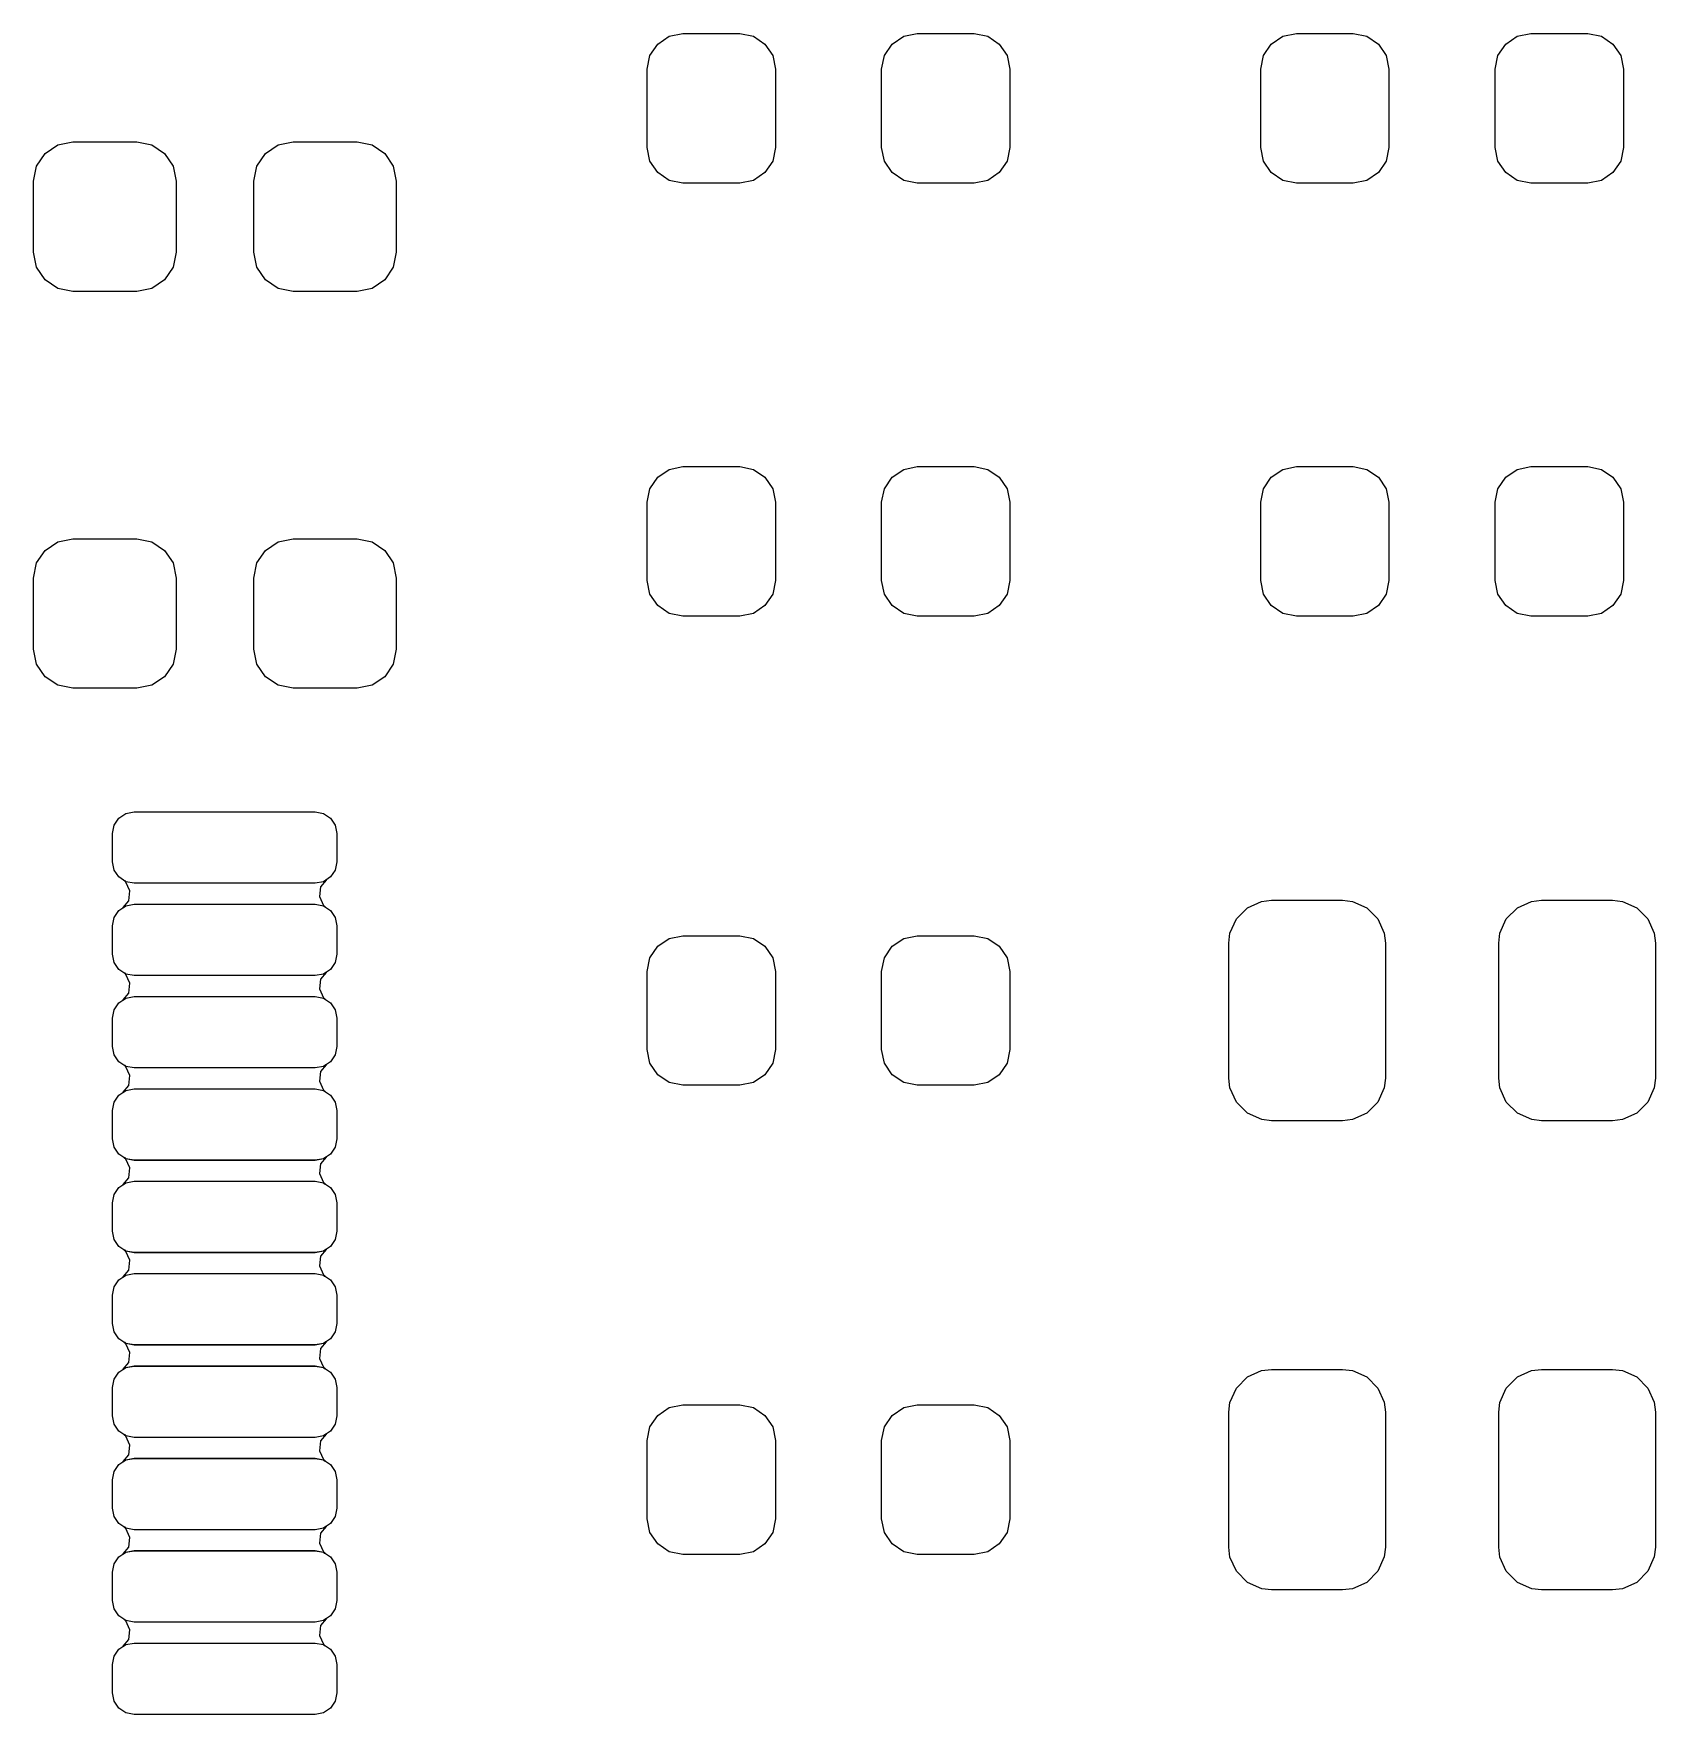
# Model space of a CAD drawing. Extents: x 123.1 to 169.3, y -139.9 to -48.2.
# Drawn here: x 155.95 to 167.36, y -121.29 to -109.46 of the extents above; entities that cross this region are included whole.
import ezdxf

# ---------------------------------------------------------------- set-up
doc = ezdxf.new("R2010")
doc.units = 0
doc.layers.add('BLACK', color=7, linetype='CONTINUOUS')

msp = doc.modelspace()

# ---------------------------------------------------------------- linework, layer by layer
at = {"layer": 'BLACK', "linetype": 'CONTINUOUS'}
for p, q in [((160.287, -109.611), (160.342, -109.53)), ((160.342, -109.53), (160.423, -109.475)), ((160.423, -109.475), (160.519, -109.456)), ((160.519, -109.456), (160.919, -109.456)), ((160.919, -109.456), (161.015, -109.475)), ((161.015, -109.475), (161.096, -109.53)), ((161.096, -109.53), (161.151, -109.611)), ((161.937, -109.611), (161.992, -109.53)), ((161.992, -109.53), (162.073, -109.475)), ((162.073, -109.475), (162.169, -109.456)), ((162.169, -109.456), (162.569, -109.456)), ((162.569, -109.456), (162.665, -109.475)), ((162.665, -109.475), (162.746, -109.53)), ((162.746, -109.53), (162.801, -109.611)), ((164.605, -109.611), (164.66, -109.53)), ((164.66, -109.53), (164.741, -109.475)), ((164.741, -109.475), (164.837, -109.456)), ((164.837, -109.456), (165.237, -109.456)), ((165.237, -109.456), (165.333, -109.475)), ((165.333, -109.475), (165.414, -109.53)), ((165.414, -109.53), (165.469, -109.611)), ((166.255, -109.611), (166.31, -109.53)), ((166.31, -109.53), (166.391, -109.475)), ((166.391, -109.475), (166.487, -109.456)), ((166.487, -109.456), (166.887, -109.456)), ((166.887, -109.456), (166.983, -109.475)), ((166.983, -109.475), (167.064, -109.53)), ((167.064, -109.53), (167.119, -109.611)), ((160.268, -109.707), (160.287, -109.611)), ((161.151, -109.611), (161.17, -109.707)), ((161.918, -109.707), (161.937, -109.611)), ((162.801, -109.611), (162.82, -109.707)), ((164.586, -109.707), (164.605, -109.611)), ((165.469, -109.611), (165.488, -109.707)), ((166.236, -109.707), (166.255, -109.611)), ((167.119, -109.611), (167.138, -109.707)), ((160.268, -110.257), (160.268, -109.707)), ((161.17, -109.707), (161.17, -110.257)), ((161.918, -110.257), (161.918, -109.707)), ((162.82, -109.707), (162.82, -110.257)), ((164.586, -110.257), (164.586, -109.707)), ((165.488, -109.707), (165.488, -110.257)), ((166.236, -110.257), (166.236, -109.707)), ((167.138, -109.707), (167.138, -110.257)), ((156.031, -110.299), (156.12, -110.239)), ((156.12, -110.239), (156.226, -110.218)), ((156.226, -110.218), (156.676, -110.218)), ((156.676, -110.218), (156.782, -110.239)), ((156.782, -110.239), (156.871, -110.299)), ((157.581, -110.299), (157.67, -110.239)), ((157.67, -110.239), (157.776, -110.218)), ((157.776, -110.218), (158.226, -110.218)), ((158.226, -110.218), (158.332, -110.239)), ((158.332, -110.239), (158.421, -110.299)), ((155.971, -110.388), (156.031, -110.299)), ((156.871, -110.299), (156.931, -110.388)), ((157.521, -110.388), (157.581, -110.299)), ((158.421, -110.299), (158.481, -110.388)), ((160.287, -110.353), (160.268, -110.257)), ((160.342, -110.434), (160.287, -110.353)), ((161.151, -110.353), (161.096, -110.434)), ((161.17, -110.257), (161.151, -110.353)), ((161.937, -110.353), (161.918, -110.257)), ((161.992, -110.434), (161.937, -110.353)), ((162.801, -110.353), (162.746, -110.434)), ((162.82, -110.257), (162.801, -110.353)), ((164.605, -110.353), (164.586, -110.257)), ((164.66, -110.434), (164.605, -110.353)), ((165.469, -110.353), (165.414, -110.434)), ((165.488, -110.257), (165.469, -110.353)), ((166.255, -110.353), (166.236, -110.257)), ((166.31, -110.434), (166.255, -110.353)), ((167.119, -110.353), (167.064, -110.434)), ((167.138, -110.257), (167.119, -110.353)), ((155.95, -110.494), (155.971, -110.388)), ((156.931, -110.388), (156.952, -110.494)), ((157.5, -110.494), (157.521, -110.388)), ((158.481, -110.388), (158.502, -110.494)), ((160.423, -110.489), (160.342, -110.434)), ((160.519, -110.508), (160.423, -110.489)), ((161.015, -110.489), (160.919, -110.508)), ((161.096, -110.434), (161.015, -110.489)), ((162.073, -110.489), (161.992, -110.434)), ((162.169, -110.508), (162.073, -110.489)), ((162.665, -110.489), (162.569, -110.508)), ((162.746, -110.434), (162.665, -110.489)), ((164.741, -110.489), (164.66, -110.434)), ((164.837, -110.508), (164.741, -110.489)), ((165.333, -110.489), (165.237, -110.508)), ((165.414, -110.434), (165.333, -110.489)), ((166.391, -110.489), (166.31, -110.434)), ((166.487, -110.508), (166.391, -110.489)), ((166.983, -110.489), (166.887, -110.508)), ((167.064, -110.434), (166.983, -110.489)), ((155.95, -110.994), (155.95, -110.494)), ((156.952, -110.494), (156.952, -110.994)), ((157.5, -110.994), (157.5, -110.494)), ((158.502, -110.494), (158.502, -110.994)), ((160.919, -110.508), (160.519, -110.508)), ((162.569, -110.508), (162.169, -110.508)), ((165.237, -110.508), (164.837, -110.508)), ((166.887, -110.508), (166.487, -110.508)), ((155.971, -111.1), (155.95, -110.994)), ((156.952, -110.994), (156.931, -111.1)), ((157.521, -111.1), (157.5, -110.994)), ((158.502, -110.994), (158.481, -111.1)), ((156.031, -111.189), (155.971, -111.1)), ((156.12, -111.249), (156.031, -111.189)), ((156.871, -111.189), (156.782, -111.249)), ((156.931, -111.1), (156.871, -111.189)), ((157.581, -111.189), (157.521, -111.1)), ((157.67, -111.249), (157.581, -111.189)), ((158.421, -111.189), (158.332, -111.249)), ((158.481, -111.1), (158.421, -111.189)), ((156.226, -111.27), (156.12, -111.249)), ((156.676, -111.27), (156.226, -111.27)), ((156.782, -111.249), (156.676, -111.27)), ((157.776, -111.27), (157.67, -111.249)), ((158.226, -111.27), (157.776, -111.27)), ((158.332, -111.249), (158.226, -111.27)), ((160.287, -112.659), (160.342, -112.578)), ((160.342, -112.578), (160.423, -112.523)), ((160.423, -112.523), (160.519, -112.504)), ((160.519, -112.504), (160.919, -112.504)), ((160.919, -112.504), (161.015, -112.523)), ((161.015, -112.523), (161.096, -112.578)), ((161.096, -112.578), (161.151, -112.659)), ((161.937, -112.659), (161.992, -112.578)), ((161.992, -112.578), (162.073, -112.523)), ((162.073, -112.523), (162.169, -112.504)), ((162.169, -112.504), (162.569, -112.504)), ((162.569, -112.504), (162.665, -112.523)), ((162.665, -112.523), (162.746, -112.578)), ((162.746, -112.578), (162.801, -112.659)), ((164.605, -112.659), (164.66, -112.578)), ((164.66, -112.578), (164.741, -112.523)), ((164.741, -112.523), (164.837, -112.504)), ((164.837, -112.504), (165.237, -112.504)), ((165.237, -112.504), (165.333, -112.523)), ((165.333, -112.523), (165.414, -112.578)), ((165.414, -112.578), (165.469, -112.659)), ((166.255, -112.659), (166.31, -112.578)), ((166.31, -112.578), (166.391, -112.523)), ((166.391, -112.523), (166.487, -112.504)), ((166.487, -112.504), (166.887, -112.504)), ((166.887, -112.504), (166.983, -112.523)), ((166.983, -112.523), (167.064, -112.578)), ((167.064, -112.578), (167.119, -112.659)), ((160.268, -112.755), (160.287, -112.659)), ((161.151, -112.659), (161.17, -112.755)), ((161.918, -112.755), (161.937, -112.659)), ((162.801, -112.659), (162.82, -112.755)), ((164.586, -112.755), (164.605, -112.659)), ((165.469, -112.659), (165.488, -112.755)), ((166.236, -112.755), (166.255, -112.659)), ((167.119, -112.659), (167.138, -112.755)), ((160.268, -113.305), (160.268, -112.755)), ((161.17, -112.755), (161.17, -113.305)), ((161.918, -113.305), (161.918, -112.755)), ((162.82, -112.755), (162.82, -113.305)), ((164.586, -113.305), (164.586, -112.755)), ((165.488, -112.755), (165.488, -113.305)), ((166.236, -113.305), (166.236, -112.755)), ((167.138, -112.755), (167.138, -113.305)), ((155.971, -113.182), (156.031, -113.093)), ((156.031, -113.093), (156.12, -113.033)), ((156.12, -113.033), (156.226, -113.012)), ((156.226, -113.012), (156.676, -113.012)), ((156.676, -113.012), (156.782, -113.033)), ((156.782, -113.033), (156.871, -113.093)), ((156.871, -113.093), (156.931, -113.182)), ((157.521, -113.182), (157.581, -113.093)), ((157.581, -113.093), (157.67, -113.033)), ((157.67, -113.033), (157.776, -113.012)), ((157.776, -113.012), (158.226, -113.012)), ((158.226, -113.012), (158.332, -113.033)), ((158.332, -113.033), (158.421, -113.093)), ((158.421, -113.093), (158.481, -113.182)), ((155.95, -113.288), (155.971, -113.182)), ((156.931, -113.182), (156.952, -113.288)), ((157.5, -113.288), (157.521, -113.182)), ((158.481, -113.182), (158.502, -113.288)), ((155.95, -113.788), (155.95, -113.288)), ((156.952, -113.288), (156.952, -113.788)), ((157.5, -113.788), (157.5, -113.288)), ((158.502, -113.288), (158.502, -113.788)), ((160.287, -113.401), (160.268, -113.305)), ((161.17, -113.305), (161.151, -113.401)), ((161.937, -113.401), (161.918, -113.305)), ((162.82, -113.305), (162.801, -113.401)), ((164.605, -113.401), (164.586, -113.305)), ((165.488, -113.305), (165.469, -113.401)), ((166.255, -113.401), (166.236, -113.305)), ((167.138, -113.305), (167.119, -113.401)), ((160.342, -113.482), (160.287, -113.401)), ((161.151, -113.401), (161.096, -113.482)), ((161.992, -113.482), (161.937, -113.401)), ((162.801, -113.401), (162.746, -113.482)), ((164.66, -113.482), (164.605, -113.401)), ((165.469, -113.401), (165.414, -113.482)), ((166.31, -113.482), (166.255, -113.401)), ((167.119, -113.401), (167.064, -113.482)), ((160.423, -113.537), (160.342, -113.482)), ((160.519, -113.556), (160.423, -113.537)), ((160.919, -113.556), (160.519, -113.556)), ((161.015, -113.537), (160.919, -113.556)), ((161.096, -113.482), (161.015, -113.537)), ((162.073, -113.537), (161.992, -113.482)), ((162.169, -113.556), (162.073, -113.537)), ((162.569, -113.556), (162.169, -113.556)), ((162.665, -113.537), (162.569, -113.556)), ((162.746, -113.482), (162.665, -113.537)), ((164.741, -113.537), (164.66, -113.482)), ((164.837, -113.556), (164.741, -113.537)), ((165.237, -113.556), (164.837, -113.556)), ((165.333, -113.537), (165.237, -113.556)), ((165.414, -113.482), (165.333, -113.537)), ((166.391, -113.537), (166.31, -113.482)), ((166.487, -113.556), (166.391, -113.537)), ((166.887, -113.556), (166.487, -113.556)), ((166.983, -113.537), (166.887, -113.556)), ((167.064, -113.482), (166.983, -113.537)), ((155.971, -113.894), (155.95, -113.788)), ((156.952, -113.788), (156.931, -113.894)), ((157.521, -113.894), (157.5, -113.788)), ((158.502, -113.788), (158.481, -113.894)), ((156.031, -113.983), (155.971, -113.894)), ((156.931, -113.894), (156.871, -113.983)), ((157.581, -113.983), (157.521, -113.894)), ((158.481, -113.894), (158.421, -113.983)), ((156.12, -114.043), (156.031, -113.983)), ((156.871, -113.983), (156.782, -114.043)), ((157.67, -114.043), (157.581, -113.983)), ((158.421, -113.983), (158.332, -114.043)), ((156.226, -114.064), (156.12, -114.043)), ((156.676, -114.064), (156.226, -114.064)), ((156.782, -114.043), (156.676, -114.064)), ((157.776, -114.064), (157.67, -114.043)), ((158.226, -114.064), (157.776, -114.064)), ((158.332, -114.043), (158.226, -114.064)), ((156.517, -115.027), (156.55, -114.978)), ((156.55, -114.978), (156.599, -114.945)), ((156.599, -114.945), (156.657, -114.934)), ((156.657, -114.934), (157.932, -114.934)), ((157.932, -114.934), (157.99, -114.945)), ((157.99, -114.945), (158.039, -114.978)), ((158.039, -114.978), (158.072, -115.027)), ((156.506, -115.085), (156.517, -115.027)), ((156.506, -115.285), (156.506, -115.085)), ((158.072, -115.027), (158.083, -115.085)), ((158.083, -115.085), (158.083, -115.285)), ((156.517, -115.343), (156.506, -115.285)), ((158.083, -115.285), (158.072, -115.343)), ((156.55, -115.392), (156.517, -115.343)), ((156.599, -115.425), (156.55, -115.392)), ((156.589, -115.418), (156.59, -115.417)), ((156.589, -115.42), (156.589, -115.418)), ((156.598, -115.428), (156.589, -115.42)), ((156.59, -115.417), (156.592, -115.417)), ((156.592, -115.417), (156.6, -115.423)), ((156.628, -115.49), (156.598, -115.428)), ((156.657, -115.436), (156.599, -115.425)), ((156.6, -115.423), (156.657, -115.434)), ((156.657, -115.434), (157.932, -115.434)), ((157.932, -115.436), (156.657, -115.436)), ((157.932, -115.434), (157.989, -115.423)), ((157.99, -115.425), (157.932, -115.436)), ((158.009, -115.414), (157.97, -115.461)), ((157.989, -115.423), (158.006, -115.411)), ((158.039, -115.392), (157.99, -115.425)), ((158.006, -115.411), (158.008, -115.411)), ((158.008, -115.411), (158.01, -115.412)), ((158.01, -115.412), (158.009, -115.414)), ((158.072, -115.343), (158.039, -115.392)), ((156.58, -115.606), (156.619, -115.559)), ((156.619, -115.559), (156.628, -115.49)), ((157.97, -115.461), (157.961, -115.53)), ((157.961, -115.53), (157.991, -115.592)), ((164.492, -115.609), (164.592, -115.564)), ((164.592, -115.564), (164.662, -115.556)), ((164.662, -115.556), (165.162, -115.556)), ((165.162, -115.556), (165.231, -115.564)), ((165.231, -115.564), (165.332, -115.609)), ((166.392, -115.609), (166.492, -115.564)), ((166.492, -115.564), (166.562, -115.556)), ((166.562, -115.556), (167.062, -115.556)), ((167.062, -115.556), (167.131, -115.564)), ((167.131, -115.564), (167.232, -115.609)), ((156.506, -115.735), (156.517, -115.677)), ((156.517, -115.677), (156.55, -115.628)), ((156.55, -115.628), (156.599, -115.595)), ((156.579, -115.608), (156.58, -115.606)), ((156.581, -115.609), (156.579, -115.608)), ((156.583, -115.609), (156.581, -115.609)), ((156.6, -115.597), (156.583, -115.609)), ((156.599, -115.595), (156.657, -115.584)), ((156.657, -115.586), (156.6, -115.597)), ((156.657, -115.584), (157.932, -115.584)), ((157.932, -115.586), (156.657, -115.586)), ((157.932, -115.584), (157.99, -115.595)), ((157.989, -115.597), (157.932, -115.586)), ((157.997, -115.603), (157.989, -115.597)), ((157.99, -115.595), (158.039, -115.628)), ((157.991, -115.592), (158, -115.6)), ((157.999, -115.603), (157.997, -115.603)), ((158, -115.602), (157.999, -115.603)), ((158, -115.6), (158, -115.602)), ((158.039, -115.628), (158.072, -115.677)), ((158.072, -115.677), (158.083, -115.735)), ((164.369, -115.788), (164.414, -115.687)), ((164.414, -115.687), (164.492, -115.609)), ((165.332, -115.609), (165.41, -115.687)), ((165.41, -115.687), (165.455, -115.787)), ((166.269, -115.788), (166.314, -115.687)), ((166.314, -115.687), (166.392, -115.609)), ((167.232, -115.609), (167.31, -115.687)), ((167.31, -115.687), (167.355, -115.787)), ((156.506, -115.935), (156.506, -115.735)), ((158.083, -115.735), (158.083, -115.935)), ((160.423, -115.825), (160.519, -115.806)), ((160.519, -115.806), (160.919, -115.806)), ((160.919, -115.806), (161.015, -115.825)), ((162.073, -115.825), (162.169, -115.806)), ((162.169, -115.806), (162.569, -115.806)), ((162.569, -115.806), (162.665, -115.825)), ((164.361, -115.857), (164.369, -115.788)), ((165.455, -115.787), (165.463, -115.857)), ((166.261, -115.857), (166.269, -115.788)), ((167.355, -115.787), (167.363, -115.857)), ((160.287, -115.961), (160.342, -115.88)), ((160.342, -115.88), (160.423, -115.825)), ((161.015, -115.825), (161.096, -115.88)), ((161.096, -115.88), (161.151, -115.961)), ((161.937, -115.961), (161.992, -115.88)), ((161.992, -115.88), (162.073, -115.825)), ((162.665, -115.825), (162.746, -115.88)), ((162.746, -115.88), (162.801, -115.961)), ((164.361, -116.807), (164.361, -115.857)), ((165.463, -115.857), (165.463, -116.807)), ((166.261, -116.807), (166.261, -115.857)), ((167.363, -115.857), (167.363, -116.807)), ((156.517, -115.993), (156.506, -115.935)), ((156.55, -116.042), (156.517, -115.993)), ((156.599, -116.075), (156.55, -116.042)), ((158.039, -116.042), (157.99, -116.075)), ((158.072, -115.993), (158.039, -116.042)), ((158.083, -115.935), (158.072, -115.993)), ((160.268, -116.057), (160.287, -115.961)), ((161.151, -115.961), (161.17, -116.057)), ((161.918, -116.057), (161.937, -115.961)), ((162.801, -115.961), (162.82, -116.057)), ((156.589, -116.068), (156.59, -116.067)), ((156.589, -116.07), (156.589, -116.068)), ((156.598, -116.078), (156.589, -116.07)), ((156.59, -116.067), (156.592, -116.067)), ((156.592, -116.067), (156.6, -116.073)), ((156.628, -116.14), (156.598, -116.078)), ((156.657, -116.086), (156.599, -116.075)), ((156.6, -116.073), (156.657, -116.084)), ((156.619, -116.209), (156.628, -116.14)), ((156.657, -116.084), (157.932, -116.084)), ((157.932, -116.086), (156.657, -116.086)), ((157.932, -116.084), (157.989, -116.073)), ((157.99, -116.075), (157.932, -116.086)), ((157.97, -116.111), (157.961, -116.18)), ((158.009, -116.064), (157.97, -116.111)), ((157.989, -116.073), (158.006, -116.061)), ((158.006, -116.061), (158.008, -116.061)), ((158.008, -116.061), (158.01, -116.062)), ((158.01, -116.062), (158.009, -116.064)), ((160.268, -116.607), (160.268, -116.057)), ((161.17, -116.057), (161.17, -116.607)), ((161.918, -116.607), (161.918, -116.057)), ((162.82, -116.057), (162.82, -116.607)), ((156.517, -116.327), (156.55, -116.278)), ((156.55, -116.278), (156.599, -116.245)), ((156.579, -116.258), (156.58, -116.256)), ((156.581, -116.259), (156.579, -116.258)), ((156.58, -116.256), (156.619, -116.209)), ((156.583, -116.259), (156.581, -116.259)), ((156.6, -116.247), (156.583, -116.259)), ((156.599, -116.245), (156.657, -116.234)), ((156.657, -116.236), (156.6, -116.247)), ((156.657, -116.234), (157.932, -116.234)), ((157.932, -116.236), (156.657, -116.236)), ((157.932, -116.234), (157.99, -116.245)), ((157.989, -116.247), (157.932, -116.236)), ((157.961, -116.18), (157.991, -116.242)), ((157.997, -116.253), (157.989, -116.247)), ((157.99, -116.245), (158.039, -116.278)), ((157.991, -116.242), (158, -116.25)), ((157.999, -116.253), (157.997, -116.253)), ((158, -116.252), (157.999, -116.253)), ((158, -116.25), (158, -116.252)), ((158.039, -116.278), (158.072, -116.327)), ((156.506, -116.385), (156.517, -116.327)), ((156.506, -116.585), (156.506, -116.385)), ((158.072, -116.327), (158.083, -116.385)), ((158.083, -116.385), (158.083, -116.585)), ((156.517, -116.643), (156.506, -116.585)), ((156.55, -116.692), (156.517, -116.643)), ((158.072, -116.643), (158.039, -116.692)), ((158.083, -116.585), (158.072, -116.643)), ((160.287, -116.703), (160.268, -116.607)), ((161.17, -116.607), (161.151, -116.703)), ((161.937, -116.703), (161.918, -116.607)), ((162.82, -116.607), (162.801, -116.703)), ((156.599, -116.725), (156.55, -116.692)), ((156.589, -116.718), (156.59, -116.717)), ((156.589, -116.72), (156.589, -116.718)), ((156.598, -116.728), (156.589, -116.72)), ((156.59, -116.717), (156.592, -116.717)), ((156.592, -116.717), (156.6, -116.723)), ((156.628, -116.79), (156.598, -116.728)), ((156.657, -116.736), (156.599, -116.725)), ((156.6, -116.723), (156.657, -116.734)), ((156.657, -116.734), (157.932, -116.734)), ((157.932, -116.736), (156.657, -116.736)), ((157.932, -116.734), (157.989, -116.723)), ((157.99, -116.725), (157.932, -116.736)), ((157.97, -116.761), (157.961, -116.83)), ((158.009, -116.714), (157.97, -116.761)), ((157.989, -116.723), (158.006, -116.711)), ((158.039, -116.692), (157.99, -116.725)), ((158.006, -116.711), (158.008, -116.711)), ((158.008, -116.711), (158.01, -116.712)), ((158.01, -116.712), (158.009, -116.714)), ((160.342, -116.784), (160.287, -116.703)), ((161.151, -116.703), (161.096, -116.784)), ((161.992, -116.784), (161.937, -116.703)), ((162.801, -116.703), (162.746, -116.784)), ((156.58, -116.906), (156.619, -116.859)), ((156.619, -116.859), (156.628, -116.79)), ((157.961, -116.83), (157.991, -116.892)), ((160.423, -116.839), (160.342, -116.784)), ((160.519, -116.858), (160.423, -116.839)), ((160.919, -116.858), (160.519, -116.858)), ((161.015, -116.839), (160.919, -116.858)), ((161.096, -116.784), (161.015, -116.839)), ((162.073, -116.839), (161.992, -116.784)), ((162.169, -116.858), (162.073, -116.839)), ((162.569, -116.858), (162.169, -116.858)), ((162.665, -116.839), (162.569, -116.858)), ((162.746, -116.784), (162.665, -116.839)), ((164.369, -116.877), (164.361, -116.807)), ((164.414, -116.977), (164.369, -116.877)), ((165.455, -116.876), (165.41, -116.977)), ((165.463, -116.807), (165.455, -116.876)), ((166.269, -116.877), (166.261, -116.807)), ((166.314, -116.977), (166.269, -116.877)), ((167.355, -116.876), (167.31, -116.977)), ((167.363, -116.807), (167.355, -116.876)), ((156.506, -117.035), (156.517, -116.977)), ((156.517, -116.977), (156.55, -116.928)), ((156.55, -116.928), (156.599, -116.895)), ((156.579, -116.908), (156.58, -116.906)), ((156.581, -116.909), (156.579, -116.908)), ((156.583, -116.909), (156.581, -116.909)), ((156.6, -116.897), (156.583, -116.909)), ((156.599, -116.895), (156.657, -116.884)), ((156.657, -116.886), (156.6, -116.897)), ((156.657, -116.884), (157.932, -116.884)), ((157.932, -116.886), (156.657, -116.886)), ((157.932, -116.884), (157.99, -116.895)), ((157.989, -116.897), (157.932, -116.886)), ((157.997, -116.903), (157.989, -116.897)), ((157.99, -116.895), (158.039, -116.928)), ((157.991, -116.892), (158, -116.9)), ((157.999, -116.903), (157.997, -116.903)), ((158, -116.902), (157.999, -116.903)), ((158, -116.9), (158, -116.902)), ((158.039, -116.928), (158.072, -116.977)), ((158.072, -116.977), (158.083, -117.035)), ((164.492, -117.055), (164.414, -116.977)), ((165.41, -116.977), (165.332, -117.055)), ((166.392, -117.055), (166.314, -116.977)), ((167.31, -116.977), (167.232, -117.055)), ((156.506, -117.235), (156.506, -117.035)), ((158.083, -117.035), (158.083, -117.235)), ((164.593, -117.1), (164.492, -117.055)), ((164.662, -117.108), (164.593, -117.1)), ((165.162, -117.108), (164.662, -117.108)), ((165.232, -117.1), (165.162, -117.108)), ((165.332, -117.055), (165.232, -117.1)), ((166.493, -117.1), (166.392, -117.055)), ((166.562, -117.108), (166.493, -117.1)), ((167.062, -117.108), (166.562, -117.108)), ((167.132, -117.1), (167.062, -117.108)), ((167.232, -117.055), (167.132, -117.1)), ((156.517, -117.293), (156.506, -117.235)), ((158.083, -117.235), (158.072, -117.293)), ((156.55, -117.342), (156.517, -117.293)), ((156.599, -117.375), (156.55, -117.342)), ((158.039, -117.342), (157.99, -117.375)), ((158.072, -117.293), (158.039, -117.342)), ((156.589, -117.368), (156.59, -117.367)), ((156.589, -117.37), (156.589, -117.368)), ((156.598, -117.378), (156.589, -117.37)), ((156.59, -117.367), (156.592, -117.367)), ((156.592, -117.367), (156.6, -117.373)), ((156.628, -117.44), (156.598, -117.378)), ((156.657, -117.386), (156.599, -117.375)), ((156.6, -117.373), (156.657, -117.384)), ((156.619, -117.509), (156.628, -117.44)), ((156.657, -117.384), (157.932, -117.384)), ((157.932, -117.386), (156.657, -117.386)), ((157.932, -117.384), (157.989, -117.373)), ((157.99, -117.375), (157.932, -117.386)), ((157.97, -117.411), (157.961, -117.48)), ((158.009, -117.364), (157.97, -117.411)), ((157.989, -117.373), (158.006, -117.361)), ((158.006, -117.361), (158.008, -117.361)), ((158.008, -117.361), (158.01, -117.362)), ((158.01, -117.362), (158.009, -117.364)), ((156.517, -117.627), (156.55, -117.578)), ((156.55, -117.578), (156.599, -117.545)), ((156.579, -117.558), (156.58, -117.556)), ((156.581, -117.559), (156.579, -117.558)), ((156.58, -117.556), (156.619, -117.509)), ((156.583, -117.559), (156.581, -117.559)), ((156.6, -117.547), (156.583, -117.559)), ((156.599, -117.545), (156.657, -117.534)), ((156.657, -117.536), (156.6, -117.547)), ((156.657, -117.534), (157.932, -117.534)), ((157.932, -117.536), (156.657, -117.536)), ((157.932, -117.534), (157.99, -117.545)), ((157.989, -117.547), (157.932, -117.536)), ((157.961, -117.48), (157.991, -117.542)), ((157.997, -117.553), (157.989, -117.547)), ((157.99, -117.545), (158.039, -117.578)), ((157.991, -117.542), (158, -117.55)), ((157.999, -117.553), (157.997, -117.553)), ((158, -117.552), (157.999, -117.553)), ((158, -117.55), (158, -117.552)), ((158.039, -117.578), (158.072, -117.627)), ((156.506, -117.685), (156.517, -117.627)), ((156.506, -117.885), (156.506, -117.685)), ((158.072, -117.627), (158.083, -117.685)), ((158.083, -117.685), (158.083, -117.885)), ((156.517, -117.943), (156.506, -117.885)), ((156.55, -117.992), (156.517, -117.943)), ((158.072, -117.943), (158.039, -117.992)), ((158.083, -117.885), (158.072, -117.943)), ((156.599, -118.025), (156.55, -117.992)), ((156.589, -118.018), (156.59, -118.017)), ((156.589, -118.02), (156.589, -118.018)), ((156.598, -118.028), (156.589, -118.02)), ((156.59, -118.017), (156.592, -118.017)), ((156.592, -118.017), (156.6, -118.023)), ((156.628, -118.09), (156.598, -118.028)), ((156.657, -118.036), (156.599, -118.025)), ((156.6, -118.023), (156.657, -118.034)), ((156.657, -118.034), (157.932, -118.034)), ((157.932, -118.036), (156.657, -118.036)), ((157.932, -118.034), (157.989, -118.023)), ((157.99, -118.025), (157.932, -118.036)), ((157.97, -118.061), (157.961, -118.13)), ((158.009, -118.014), (157.97, -118.061)), ((157.989, -118.023), (158.006, -118.011)), ((158.039, -117.992), (157.99, -118.025)), ((158.006, -118.011), (158.008, -118.011)), ((158.008, -118.011), (158.01, -118.012)), ((158.01, -118.012), (158.009, -118.014)), ((156.58, -118.206), (156.619, -118.159)), ((156.619, -118.159), (156.628, -118.09)), ((157.961, -118.13), (157.991, -118.192)), ((156.506, -118.335), (156.517, -118.277)), ((156.517, -118.277), (156.55, -118.228)), ((156.55, -118.228), (156.599, -118.195)), ((156.579, -118.208), (156.58, -118.206)), ((156.581, -118.209), (156.579, -118.208)), ((156.583, -118.209), (156.581, -118.209)), ((156.6, -118.197), (156.583, -118.209)), ((156.599, -118.195), (156.657, -118.184)), ((156.657, -118.186), (156.6, -118.197)), ((156.657, -118.184), (157.932, -118.184)), ((157.932, -118.186), (156.657, -118.186)), ((157.932, -118.184), (157.99, -118.195)), ((157.989, -118.197), (157.932, -118.186)), ((157.997, -118.203), (157.989, -118.197)), ((157.99, -118.195), (158.039, -118.228)), ((157.991, -118.192), (158, -118.2)), ((157.999, -118.203), (157.997, -118.203)), ((158, -118.202), (157.999, -118.203)), ((158, -118.2), (158, -118.202)), ((158.039, -118.228), (158.072, -118.277)), ((158.072, -118.277), (158.083, -118.335)), ((156.506, -118.535), (156.506, -118.335)), ((158.083, -118.335), (158.083, -118.535)), ((156.517, -118.593), (156.506, -118.535)), ((158.083, -118.535), (158.072, -118.593)), ((156.55, -118.642), (156.517, -118.593)), ((156.599, -118.675), (156.55, -118.642)), ((158.039, -118.642), (157.99, -118.675)), ((158.072, -118.593), (158.039, -118.642)), ((156.589, -118.668), (156.59, -118.667)), ((156.589, -118.67), (156.589, -118.668)), ((156.598, -118.678), (156.589, -118.67)), ((156.59, -118.667), (156.592, -118.667)), ((156.592, -118.667), (156.6, -118.673)), ((156.628, -118.74), (156.598, -118.678)), ((156.657, -118.686), (156.599, -118.675)), ((156.6, -118.673), (156.657, -118.684)), ((156.619, -118.809), (156.628, -118.74)), ((156.657, -118.684), (157.932, -118.684)), ((157.932, -118.686), (156.657, -118.686)), ((157.932, -118.684), (157.989, -118.673)), ((157.99, -118.675), (157.932, -118.686)), ((157.97, -118.711), (157.961, -118.78)), ((158.009, -118.664), (157.97, -118.711)), ((157.989, -118.673), (158.006, -118.661)), ((158.006, -118.661), (158.008, -118.661)), ((158.008, -118.661), (158.01, -118.662)), ((158.01, -118.662), (158.009, -118.664)), ((156.517, -118.927), (156.55, -118.878)), ((156.55, -118.878), (156.599, -118.845)), ((156.579, -118.858), (156.58, -118.856)), ((156.581, -118.859), (156.579, -118.858)), ((156.58, -118.856), (156.619, -118.809)), ((156.583, -118.859), (156.581, -118.859)), ((156.6, -118.847), (156.583, -118.859)), ((156.599, -118.845), (156.657, -118.834)), ((156.657, -118.836), (156.6, -118.847)), ((156.657, -118.834), (157.932, -118.834)), ((157.932, -118.836), (156.657, -118.836)), ((157.932, -118.834), (157.99, -118.845)), ((157.989, -118.847), (157.932, -118.836)), ((157.961, -118.78), (157.991, -118.842)), ((157.997, -118.853), (157.989, -118.847)), ((157.99, -118.845), (158.039, -118.878)), ((157.991, -118.842), (158, -118.85)), ((157.999, -118.853), (157.997, -118.853)), ((158, -118.852), (157.999, -118.853)), ((158, -118.85), (158, -118.852)), ((158.039, -118.878), (158.072, -118.927)), ((164.492, -118.911), (164.592, -118.866)), ((164.592, -118.866), (164.662, -118.858)), ((164.662, -118.858), (165.162, -118.858)), ((165.162, -118.858), (165.231, -118.866)), ((165.231, -118.866), (165.332, -118.911)), ((166.392, -118.911), (166.492, -118.866)), ((166.492, -118.866), (166.562, -118.858)), ((166.562, -118.858), (167.062, -118.858)), ((167.062, -118.858), (167.131, -118.866)), ((167.131, -118.866), (167.232, -118.911)), ((156.506, -118.985), (156.517, -118.927)), ((156.506, -119.185), (156.506, -118.985)), ((158.072, -118.927), (158.083, -118.985)), ((158.083, -118.985), (158.083, -119.185)), ((164.369, -119.09), (164.414, -118.989)), ((164.414, -118.989), (164.492, -118.911)), ((165.332, -118.911), (165.41, -118.989)), ((165.41, -118.989), (165.455, -119.089)), ((166.269, -119.09), (166.314, -118.989)), ((166.314, -118.989), (166.392, -118.911)), ((167.232, -118.911), (167.31, -118.989)), ((167.31, -118.989), (167.355, -119.089)), ((160.342, -119.182), (160.423, -119.127)), ((160.423, -119.127), (160.519, -119.108)), ((160.519, -119.108), (160.919, -119.108)), ((160.919, -119.108), (161.015, -119.127)), ((161.015, -119.127), (161.096, -119.182)), ((161.992, -119.182), (162.073, -119.127)), ((162.073, -119.127), (162.169, -119.108)), ((162.169, -119.108), (162.569, -119.108)), ((162.569, -119.108), (162.665, -119.127)), ((162.665, -119.127), (162.746, -119.182)), ((164.361, -119.159), (164.369, -119.09)), ((165.455, -119.089), (165.463, -119.159)), ((166.261, -119.159), (166.269, -119.09)), ((167.355, -119.089), (167.363, -119.159)), ((156.517, -119.243), (156.506, -119.185)), ((156.55, -119.292), (156.517, -119.243)), ((158.072, -119.243), (158.039, -119.292)), ((158.083, -119.185), (158.072, -119.243)), ((160.287, -119.263), (160.342, -119.182)), ((161.096, -119.182), (161.151, -119.263)), ((161.937, -119.263), (161.992, -119.182)), ((162.746, -119.182), (162.801, -119.263)), ((164.361, -120.109), (164.361, -119.159)), ((165.463, -119.159), (165.463, -120.109)), ((166.261, -120.109), (166.261, -119.159)), ((167.363, -119.159), (167.363, -120.109)), ((156.599, -119.325), (156.55, -119.292)), ((156.589, -119.318), (156.59, -119.317)), ((156.589, -119.32), (156.589, -119.318)), ((156.598, -119.328), (156.589, -119.32)), ((156.59, -119.317), (156.592, -119.317)), ((156.592, -119.317), (156.6, -119.323)), ((156.628, -119.39), (156.598, -119.328)), ((156.657, -119.336), (156.599, -119.325)), ((156.6, -119.323), (156.657, -119.334)), ((156.657, -119.334), (157.932, -119.334)), ((157.932, -119.336), (156.657, -119.336)), ((157.932, -119.334), (157.989, -119.323)), ((157.99, -119.325), (157.932, -119.336)), ((157.97, -119.361), (157.961, -119.43)), ((158.009, -119.314), (157.97, -119.361)), ((157.989, -119.323), (158.006, -119.311)), ((158.039, -119.292), (157.99, -119.325)), ((158.006, -119.311), (158.008, -119.311)), ((158.008, -119.311), (158.01, -119.312)), ((158.01, -119.312), (158.009, -119.314)), ((160.268, -119.359), (160.287, -119.263)), ((160.268, -119.909), (160.268, -119.359)), ((161.151, -119.263), (161.17, -119.359)), ((161.17, -119.359), (161.17, -119.909)), ((161.918, -119.359), (161.937, -119.263)), ((161.918, -119.909), (161.918, -119.359)), ((162.801, -119.263), (162.82, -119.359)), ((162.82, -119.359), (162.82, -119.909)), ((156.58, -119.506), (156.619, -119.459)), ((156.619, -119.459), (156.628, -119.39)), ((157.961, -119.43), (157.991, -119.492)), ((156.506, -119.635), (156.517, -119.577)), ((156.517, -119.577), (156.55, -119.528)), ((156.55, -119.528), (156.599, -119.495)), ((156.579, -119.508), (156.58, -119.506)), ((156.581, -119.509), (156.579, -119.508)), ((156.583, -119.509), (156.581, -119.509)), ((156.6, -119.497), (156.583, -119.509)), ((156.599, -119.495), (156.657, -119.484)), ((156.657, -119.486), (156.6, -119.497)), ((156.657, -119.484), (157.932, -119.484)), ((157.932, -119.486), (156.657, -119.486)), ((157.932, -119.484), (157.99, -119.495)), ((157.989, -119.497), (157.932, -119.486)), ((157.997, -119.503), (157.989, -119.497)), ((157.99, -119.495), (158.039, -119.528)), ((157.991, -119.492), (158, -119.5)), ((157.999, -119.503), (157.997, -119.503)), ((158, -119.502), (157.999, -119.503)), ((158, -119.5), (158, -119.502)), ((158.039, -119.528), (158.072, -119.577)), ((158.072, -119.577), (158.083, -119.635)), ((156.506, -119.835), (156.506, -119.635)), ((158.083, -119.635), (158.083, -119.835)), ((156.517, -119.893), (156.506, -119.835)), ((158.083, -119.835), (158.072, -119.893)), ((156.55, -119.942), (156.517, -119.893)), ((156.599, -119.975), (156.55, -119.942)), ((158.039, -119.942), (157.99, -119.975)), ((158.072, -119.893), (158.039, -119.942)), ((160.287, -120.005), (160.268, -119.909)), ((161.17, -119.909), (161.151, -120.005)), ((161.937, -120.005), (161.918, -119.909)), ((162.82, -119.909), (162.801, -120.005)), ((156.589, -119.968), (156.59, -119.967)), ((156.589, -119.97), (156.589, -119.968)), ((156.598, -119.978), (156.589, -119.97)), ((156.59, -119.967), (156.592, -119.967)), ((156.592, -119.967), (156.6, -119.973)), ((156.628, -120.04), (156.598, -119.978)), ((156.657, -119.986), (156.599, -119.975)), ((156.6, -119.973), (156.657, -119.984)), ((156.619, -120.109), (156.628, -120.04)), ((156.657, -119.984), (157.932, -119.984)), ((157.932, -119.986), (156.657, -119.986)), ((157.932, -119.984), (157.989, -119.973)), ((157.99, -119.975), (157.932, -119.986)), ((157.97, -120.011), (157.961, -120.08)), ((158.009, -119.964), (157.97, -120.011)), ((157.989, -119.973), (158.006, -119.961)), ((158.006, -119.961), (158.008, -119.961)), ((158.008, -119.961), (158.01, -119.962)), ((158.01, -119.962), (158.009, -119.964)), ((160.342, -120.086), (160.287, -120.005)), ((161.151, -120.005), (161.096, -120.086)), ((161.992, -120.086), (161.937, -120.005)), ((162.801, -120.005), (162.746, -120.086)), ((156.517, -120.227), (156.55, -120.178)), ((156.55, -120.178), (156.599, -120.145)), ((156.579, -120.158), (156.58, -120.156)), ((156.581, -120.159), (156.579, -120.158)), ((156.58, -120.156), (156.619, -120.109)), ((156.583, -120.159), (156.581, -120.159)), ((156.6, -120.147), (156.583, -120.159)), ((156.599, -120.145), (156.657, -120.134)), ((156.657, -120.136), (156.6, -120.147)), ((156.657, -120.134), (157.932, -120.134)), ((157.932, -120.136), (156.657, -120.136)), ((157.932, -120.134), (157.99, -120.145)), ((157.989, -120.147), (157.932, -120.136)), ((157.961, -120.08), (157.991, -120.142)), ((157.997, -120.153), (157.989, -120.147)), ((157.99, -120.145), (158.039, -120.178)), ((157.991, -120.142), (158, -120.15)), ((157.999, -120.153), (157.997, -120.153)), ((158, -120.152), (157.999, -120.153)), ((158, -120.15), (158, -120.152)), ((158.039, -120.178), (158.072, -120.227)), ((160.423, -120.141), (160.342, -120.086)), ((160.519, -120.16), (160.423, -120.141)), ((160.919, -120.16), (160.519, -120.16)), ((161.015, -120.141), (160.919, -120.16)), ((161.096, -120.086), (161.015, -120.141)), ((162.073, -120.141), (161.992, -120.086)), ((162.169, -120.16), (162.073, -120.141)), ((162.569, -120.16), (162.169, -120.16)), ((162.665, -120.141), (162.569, -120.16)), ((162.746, -120.086), (162.665, -120.141)), ((164.369, -120.179), (164.361, -120.109)), ((164.414, -120.279), (164.369, -120.179)), ((165.455, -120.178), (165.41, -120.279)), ((165.463, -120.109), (165.455, -120.178)), ((166.269, -120.179), (166.261, -120.109)), ((166.314, -120.279), (166.269, -120.179)), ((167.355, -120.178), (167.31, -120.279)), ((167.363, -120.109), (167.355, -120.178)), ((156.506, -120.285), (156.517, -120.227)), ((156.506, -120.485), (156.506, -120.285)), ((158.072, -120.227), (158.083, -120.285)), ((158.083, -120.285), (158.083, -120.485)), ((164.492, -120.357), (164.414, -120.279)), ((165.41, -120.279), (165.332, -120.357)), ((166.392, -120.357), (166.314, -120.279)), ((167.31, -120.279), (167.232, -120.357)), ((164.593, -120.402), (164.492, -120.357)), ((164.662, -120.41), (164.593, -120.402)), ((165.162, -120.41), (164.662, -120.41)), ((165.232, -120.402), (165.162, -120.41)), ((165.332, -120.357), (165.232, -120.402)), ((166.493, -120.402), (166.392, -120.357)), ((166.562, -120.41), (166.493, -120.402)), ((167.062, -120.41), (166.562, -120.41)), ((167.132, -120.402), (167.062, -120.41)), ((167.232, -120.357), (167.132, -120.402)), ((156.517, -120.543), (156.506, -120.485)), ((156.55, -120.592), (156.517, -120.543)), ((158.072, -120.543), (158.039, -120.592)), ((158.083, -120.485), (158.072, -120.543)), ((156.599, -120.625), (156.55, -120.592)), ((156.589, -120.618), (156.59, -120.617)), ((156.589, -120.62), (156.589, -120.618)), ((156.598, -120.628), (156.589, -120.62)), ((156.59, -120.617), (156.592, -120.617)), ((156.592, -120.617), (156.6, -120.623)), ((156.628, -120.69), (156.598, -120.628)), ((156.657, -120.636), (156.599, -120.625)), ((156.6, -120.623), (156.657, -120.634)), ((156.657, -120.634), (157.932, -120.634)), ((157.932, -120.636), (156.657, -120.636)), ((157.932, -120.634), (157.989, -120.623)), ((157.99, -120.625), (157.932, -120.636)), ((157.97, -120.661), (157.961, -120.73)), ((158.009, -120.614), (157.97, -120.661)), ((157.989, -120.623), (158.006, -120.611)), ((158.039, -120.592), (157.99, -120.625)), ((158.006, -120.611), (158.008, -120.611)), ((158.008, -120.611), (158.01, -120.612)), ((158.01, -120.612), (158.009, -120.614)), ((156.58, -120.806), (156.619, -120.759)), ((156.599, -120.795), (156.657, -120.784)), ((156.619, -120.759), (156.628, -120.69)), ((156.657, -120.784), (157.932, -120.784)), ((157.932, -120.784), (157.99, -120.795)), ((157.961, -120.73), (157.991, -120.792)), ((156.506, -120.935), (156.517, -120.877)), ((156.517, -120.877), (156.55, -120.828)), ((156.55, -120.828), (156.599, -120.795)), ((156.579, -120.808), (156.58, -120.806)), ((156.581, -120.809), (156.579, -120.808)), ((156.583, -120.809), (156.581, -120.809)), ((156.6, -120.797), (156.583, -120.809)), ((156.657, -120.786), (156.6, -120.797)), ((157.932, -120.786), (156.657, -120.786)), ((157.989, -120.797), (157.932, -120.786)), ((157.997, -120.803), (157.989, -120.797)), ((157.99, -120.795), (158.039, -120.828)), ((157.991, -120.792), (158, -120.8)), ((157.999, -120.803), (157.997, -120.803)), ((158, -120.802), (157.999, -120.803)), ((158, -120.8), (158, -120.802)), ((158.039, -120.828), (158.072, -120.877)), ((158.072, -120.877), (158.083, -120.935)), ((156.506, -121.135), (156.506, -120.935)), ((158.083, -120.935), (158.083, -121.135)), ((156.517, -121.193), (156.506, -121.135)), ((158.083, -121.135), (158.072, -121.193)), ((156.55, -121.242), (156.517, -121.193)), ((156.599, -121.275), (156.55, -121.242)), ((158.039, -121.242), (157.99, -121.275)), ((158.072, -121.193), (158.039, -121.242)), ((156.657, -121.286), (156.599, -121.275)), ((157.932, -121.286), (156.657, -121.286)), ((157.99, -121.275), (157.932, -121.286))]:
    msp.add_line(p, q, dxfattribs=at)

doc.saveas('drawing.dxf')
